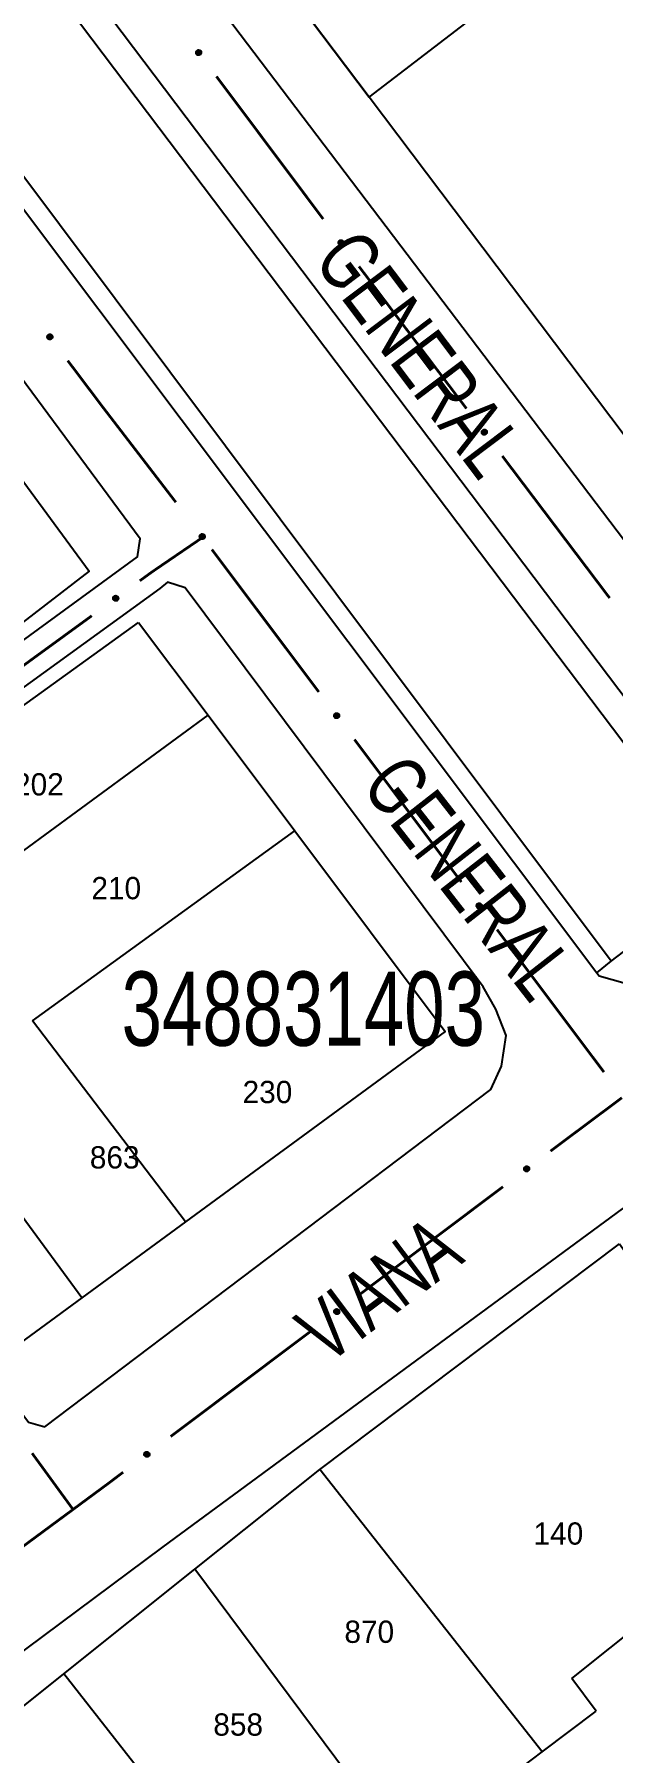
# Model space of a CAD drawing. Extents: x 200123 to 201542, y 4839549 to 4841240.
# Drawn here: x 200606.3 to 200645.3, y 4840077.3 to 4840193 of the extents above; entities that cross this region are included whole.
import ezdxf
from ezdxf.enums import TextEntityAlignment as Align

# ---------------------------------------------------------------- set-up
doc = ezdxf.new("R2010")
doc.units = 0
doc.header["$LTSCALE"] = 1.5
doc.header["$MEASUREMENT"] = 0
for name, color, linetype in [('CD_MALHA_LOTES', 7, 'CONTINUOUS'), ('CD_TXT_QUADRA', 2, 'CONTINUOUS'), ('HD-CURSO-PERENE', 170, 'CONTINUOUS'), ('RU-QUADRA', 210, 'CONTINUOUS'), ('SV-EIXO-RUA-PAV', 20, 'CONTINUOUS'), ('SV-PONTE-BUEIRO', 251, 'CONTINUOUS'), ('SV-RUA-PAVIM', 7, 'CONTINUOUS'), ('SV-TXT-RUA-PAV', 7, 'CONTINUOUS'), ('Th_NmrPort', 1, 'CONTINUOUS')]:
    doc.layers.add(name, color=color, linetype=linetype)
doc.styles.add('ARIAL', font='ARIAL.SHX')

msp = doc.modelspace()

# ---------------------------------------------------------------- linework, layer by layer
at = {"layer": 'CD_MALHA_LOTES', "linetype": 'Continuous', "flags": 128}
for points in [[(200628.88, 4840188.74), (200653.77, 4840207.85)], [(200622.56, 4840197.11), (200628.88, 4840188.74)], [(200649.02, 4840162.06), (200628.88, 4840188.74)], [(200604.8, 4840163.91), (200610.01, 4840156.82)], [(200610.01, 4840156.82), (200592.64, 4840143.45)], [(200595.34, 4840140.39), (200613.33, 4840153.37)], [(200613.33, 4840153.37), (200618.02, 4840147.12)], [(200600.27, 4840134.1), (200618.02, 4840147.12)], [(200618.02, 4840147.12), (200623.86, 4840139.34)], [(200606.2, 4840126.54), (200623.86, 4840139.34)], [(200623.86, 4840139.34), (200633.99, 4840125.83)], [(200616.5, 4840113.01), (200606.2, 4840126.54)], [(200633.99, 4840125.83), (200616.5, 4840113.01)], [(200609.52, 4840107.88), (200599.42, 4840121.62)], [(200616.5, 4840113.01), (200609.52, 4840107.88)], [(200625.56, 4840096.33), (200645.74, 4840111.51)], [(200609.52, 4840107.88), (200603.94, 4840103.79)], [(200617.14, 4840089.62), (200625.56, 4840096.33)], [(200640.53, 4840077.3), (200625.56, 4840096.33)], [(200642.52, 4840082.24), (200658, 4840094.6)], [(200608.3, 4840082.57), (200617.14, 4840089.62)], [(200631.42, 4840070.43), (200617.14, 4840089.62)], [(200601.06, 4840076.78), (200608.3, 4840082.57)], [(200622.86, 4840063.99), (200608.3, 4840082.57)], [(200644.17, 4840080.04), (200642.52, 4840082.24)], [(200640.53, 4840077.3), (200644.17, 4840080.04)], [(200635.97, 4840073.86), (200640.53, 4840077.3)]]:
    msp.add_lwpolyline(points, dxfattribs=at)
at = {"layer": 'HD-CURSO-PERENE', "linetype": 'Continuous'}
for points in [[(200557.13, 4840263.74, 2.2), (200603.28, 4840202.16, 4), (200604.22, 4840200.59, 4), (200652.75, 4840136.35, 3.97)], [(200645.18, 4840130.56, 3.97), (200596.88, 4840195.02, 4), (200596.06, 4840196.5, 4), (200549.71, 4840258.03, 2.2)]]:
    msp.add_polyline3d(points, dxfattribs=at)
at = {"layer": 'RU-QUADRA', "linetype": 'Continuous', "flags": 128}
for points in [[(200636.47, 4840227.72), (200638.43, 4840227.7), (200647.35, 4840216.16), (200653.77, 4840207.85), (200674.42, 4840181.12), (200680.44, 4840173.33), (200683.37, 4840169.53), (200686.8, 4840165.09), (200691.53, 4840158.97), (200691.12, 4840155.32), (200668.16, 4840136.71), (200661.11, 4840146.05), (200654.66, 4840154.6), (200649.02, 4840162.06), (200628.88, 4840188.74), (200622.56, 4840197.11), (200614.78, 4840207.42), (200615.18, 4840209.87)], [(200587.82, 4840187.01), (200594.13, 4840178.42), (200599.43, 4840171.22), (200604.8, 4840163.91), (200610.01, 4840156.82), (200592.64, 4840143.45), (200586.5, 4840139.14), (200585.61, 4840138.57), (200580.95, 4840135.56), (200579.49, 4840135.77), (200578.2, 4840136.92), (200569.61, 4840148.34), (200561.57, 4840159.03), (200559.46, 4840161.78), (200559.49, 4840163.26), (200564.18, 4840167.22), (200570.74, 4840172.71)], [(200613.33, 4840153.37), (200618.02, 4840147.12), (200623.86, 4840139.34), (200633.99, 4840125.83), (200616.5, 4840113.01), (200609.52, 4840107.88), (200603.94, 4840103.79), (200593.51, 4840117.3), (200583.56, 4840130.19), (200584.07, 4840132.26), (200588.59, 4840135.52), (200595.34, 4840140.39)], [(200645.74, 4840111.51), (200647.13, 4840109.57), (200658, 4840094.6), (200665.75, 4840083.93), (200668.66, 4840079.92), (200671.23, 4840076.38), (200648.65, 4840057.61), (200631.37, 4840043.23), (200624.05, 4840037.15), (200614.22, 4840028.97), (200602.66, 4840020.62), (200583.23, 4840006.59), (200566.3, 4839995.19), (200565.39, 4839995.33), (200542.3, 4840031.61), (200585.62, 4840064.79), (200595.75, 4840072.55), (200601.06, 4840076.78), (200608.3, 4840082.57), (200617.14, 4840089.62), (200625.56, 4840096.33)]]:
    msp.add_lwpolyline(points, close=True, dxfattribs=at)
at = {"layer": 'SV-EIXO-RUA-PAV'}
for points in [[(200617.388914, 4840191.926403), (200617.437418, 4840191.92013), (200617.477822, 4840191.90482), (200617.507847, 4840191.882351), (200617.529201, 4840191.855578), (200617.547962, 4840191.825728), (200617.560238, 4840191.791459), (200617.565438, 4840191.750406), (200617.559487, 4840191.701706), (200617.541083, 4840191.661346), (200617.52063, 4840191.630732), (200617.493995, 4840191.606857), (200617.464691, 4840191.589117), (200617.428673, 4840191.577543), (200617.387018, 4840191.57268), (200617.338193, 4840191.579849), (200617.298684, 4840191.59513), (200617.270214, 4840191.617626), (200617.246382, 4840191.644555), (200617.227593, 4840191.675259), (200617.215737, 4840191.708968), (200617.210916, 4840191.750916), (200617.218631, 4840191.799013), (200617.233422, 4840191.838592), (200617.255511, 4840191.867371), (200617.282551, 4840191.890237), (200617.312262, 4840191.909418), (200617.346197, 4840191.923192), (200617.388914, 4840191.926403)], [(200626.982642, 4840179.122364), (200627.031175, 4840179.116318), (200627.071651, 4840179.101198), (200627.10178, 4840179.078871), (200627.12326, 4840179.052198), (200627.142161, 4840179.022436), (200627.154597, 4840178.988225), (200627.159989, 4840178.947197), (200627.154266, 4840178.898469), (200627.136052, 4840178.858023), (200627.115743, 4840178.827314), (200627.08922, 4840178.803315), (200627.059999, 4840178.785438), (200627.024036, 4840178.773695), (200626.982405, 4840178.768636), (200626.933546, 4840178.775577), (200626.893966, 4840178.790672), (200626.865391, 4840178.813034), (200626.841433, 4840178.839851), (200626.8225, 4840178.870467), (200626.810486, 4840178.90412), (200626.805469, 4840178.946045), (200626.812958, 4840178.994178), (200626.827563, 4840179.033826), (200626.849518, 4840179.062707), (200626.876451, 4840179.0857), (200626.906071, 4840179.105021), (200626.939941, 4840179.118954), (200626.982642, 4840179.122364)], [(200607.369715, 4840172.780019), (200607.41824, 4840172.773904), (200607.458694, 4840172.758726), (200607.488791, 4840172.736356), (200607.510232, 4840172.709652), (200607.529091, 4840172.679863), (200607.541478, 4840172.645634), (200607.546812, 4840172.604599), (200607.541019, 4840172.555879), (200607.522747, 4840172.515459), (200607.502394, 4840172.484779), (200607.475836, 4840172.460818), (200607.446591, 4840172.442983), (200607.41061, 4840172.431291), (200607.368972, 4840172.426292), (200607.320123, 4840172.433303), (200607.280565, 4840172.448455), (200607.252022, 4840172.470857), (200607.228102, 4840172.497709), (200607.209213, 4840172.528352), (200607.197248, 4840172.562022), (200607.19229, 4840172.603954), (200607.199848, 4840172.652076), (200607.21451, 4840172.691703), (200607.236506, 4840172.720553), (200607.263471, 4840172.743507), (200607.29312, 4840172.762786), (200607.327009, 4840172.77667), (200607.369715, 4840172.780019)], [(200636.631235, 4840166.358953), (200636.679768, 4840166.352908), (200636.720244, 4840166.337788), (200636.750373, 4840166.31546), (200636.771853, 4840166.288787), (200636.790754, 4840166.259025), (200636.80319, 4840166.224814), (200636.808582, 4840166.183786), (200636.802859, 4840166.135058), (200636.784645, 4840166.094613), (200636.764336, 4840166.063903), (200636.737813, 4840166.039904), (200636.708592, 4840166.022027), (200636.672629, 4840166.010284), (200636.630998, 4840166.005226), (200636.582139, 4840166.012166), (200636.542559, 4840166.027262), (200636.513984, 4840166.049623), (200636.490026, 4840166.07644), (200636.471094, 4840166.107057), (200636.459079, 4840166.140709), (200636.454062, 4840166.182634), (200636.461551, 4840166.230767), (200636.476156, 4840166.270415), (200636.498111, 4840166.299297), (200636.525044, 4840166.322289), (200636.554664, 4840166.34161), (200636.588534, 4840166.355543), (200636.631235, 4840166.358953)], [(200617.631833, 4840159.330993), (200617.680344, 4840159.324769), (200617.720764, 4840159.3095), (200617.750811, 4840159.287062), (200617.772192, 4840159.260311), (200617.790984, 4840159.230479), (200617.803294, 4840159.196223), (200617.808535, 4840159.155175), (200617.802634, 4840159.106469), (200617.784271, 4840159.06609), (200617.763849, 4840159.035456), (200617.737238, 4840159.011554), (200617.707952, 4840158.993785), (200617.671945, 4840158.982174), (200617.630296, 4840158.977269), (200617.581463, 4840158.984389), (200617.541939, 4840158.99963), (200617.513446, 4840159.022096), (200617.489587, 4840159.049001), (200617.470767, 4840159.079686), (200617.458877, 4840159.113383), (200617.454013, 4840159.155326), (200617.461679, 4840159.203431), (200617.47643, 4840159.243025), (200617.498491, 4840159.271826), (200617.525508, 4840159.294719), (200617.555199, 4840159.313931), (200617.58912, 4840159.32774), (200617.631833, 4840159.330993)], [(200611.62647, 4840155.000297), (200611.633383, 4840155.048714), (200611.649226, 4840155.088913), (200611.672089, 4840155.118638), (200611.699142, 4840155.139636), (200611.729238, 4840155.158002), (200611.763666, 4840155.169823), (200611.804784, 4840155.17448), (200611.853402, 4840155.167886), (200611.893514, 4840155.14895), (200611.923855, 4840155.128094), (200611.947376, 4840155.101146), (200611.964727, 4840155.07161), (200611.975824, 4840155.035442), (200611.980136, 4840154.993727), (200611.972322, 4840154.945001), (200611.956521, 4840154.905697), (200611.933651, 4840154.877527), (200611.906409, 4840154.854053), (200611.875459, 4840154.835672), (200611.841597, 4840154.824262), (200611.799588, 4840154.819996), (200611.751597, 4840154.828346), (200611.712217, 4840154.843658), (200611.683733, 4840154.866126), (200611.661227, 4840154.893466), (200611.642439, 4840154.923428), (200611.629115, 4840154.957542), (200611.62647, 4840155.000297)], [(200626.683178, 4840147.265729), (200626.731689, 4840147.259505), (200626.772109, 4840147.244236), (200626.802156, 4840147.221798), (200626.823537, 4840147.195046), (200626.842329, 4840147.165215), (200626.85464, 4840147.130958), (200626.859881, 4840147.089911), (200626.853979, 4840147.041204), (200626.835616, 4840147.000826), (200626.815194, 4840146.970191), (200626.788583, 4840146.94629), (200626.759297, 4840146.92852), (200626.723291, 4840146.91691), (200626.681641, 4840146.912004), (200626.632808, 4840146.919124), (200626.593285, 4840146.934365), (200626.564792, 4840146.956832), (200626.540932, 4840146.983737), (200626.522112, 4840147.014422), (200626.510222, 4840147.048119), (200626.505359, 4840147.090062), (200626.513025, 4840147.138167), (200626.527776, 4840147.177761), (200626.549836, 4840147.206562), (200626.576853, 4840147.229455), (200626.606545, 4840147.248667), (200626.640465, 4840147.262475), (200626.683178, 4840147.265729)], [(200636.284806, 4840134.466949), (200636.333316, 4840134.460725), (200636.373736, 4840134.445457), (200636.403783, 4840134.423018), (200636.425165, 4840134.396267), (200636.443956, 4840134.366435), (200636.456267, 4840134.332179), (200636.461508, 4840134.291132), (200636.455606, 4840134.242425), (200636.437243, 4840134.202047), (200636.416821, 4840134.171412), (200636.39021, 4840134.147511), (200636.360925, 4840134.129741), (200636.324918, 4840134.11813), (200636.283269, 4840134.113225), (200636.234436, 4840134.120345), (200636.194912, 4840134.135586), (200636.166419, 4840134.158052), (200636.14256, 4840134.184957), (200636.12374, 4840134.215643), (200636.111849, 4840134.249339), (200636.106986, 4840134.291283), (200636.114652, 4840134.339388), (200636.129403, 4840134.378981), (200636.151463, 4840134.407782), (200636.17848, 4840134.430676), (200636.208172, 4840134.449888), (200636.242092, 4840134.463696), (200636.284806, 4840134.466949)], [(200639.304293, 4840116.56924), (200639.310472, 4840116.617757), (200639.325704, 4840116.658191), (200639.348115, 4840116.688258), (200639.374846, 4840116.709664), (200639.404661, 4840116.728483), (200639.438906, 4840116.740825), (200639.479948, 4840116.746103), (200639.528661, 4840116.740246), (200639.569056, 4840116.72192), (200639.599709, 4840116.701526), (200639.623635, 4840116.674937), (200639.641431, 4840116.645668), (200639.653075, 4840116.609672), (200639.658018, 4840116.568027), (200639.650943, 4840116.519188), (200639.635738, 4840116.47965), (200639.613298, 4840116.451136), (200639.586415, 4840116.427252), (200639.555746, 4840116.408404), (200639.522061, 4840116.396483), (200639.480122, 4840116.391581), (200639.43201, 4840116.399203), (200639.392403, 4840116.413918), (200639.363582, 4840116.435952), (200639.340663, 4840116.462948), (200639.321425, 4840116.492622), (200639.307585, 4840116.52653), (200639.304293, 4840116.56924)], [(200626.514304, 4840106.955907), (200626.520483, 4840107.004424), (200626.535715, 4840107.044857), (200626.558126, 4840107.074925), (200626.584857, 4840107.096331), (200626.614672, 4840107.11515), (200626.648917, 4840107.127491), (200626.689959, 4840107.13277), (200626.738671, 4840107.126913), (200626.779067, 4840107.108587), (200626.80972, 4840107.088193), (200626.833646, 4840107.061604), (200626.851442, 4840107.032334), (200626.863086, 4840106.996339), (200626.868029, 4840106.954694), (200626.860954, 4840106.905854), (200626.845749, 4840106.866316), (200626.823309, 4840106.837803), (200626.796426, 4840106.813919), (200626.765757, 4840106.795071), (200626.732072, 4840106.78315), (200626.690133, 4840106.778248), (200626.642021, 4840106.78587), (200626.602413, 4840106.800585), (200626.573592, 4840106.822619), (200626.550674, 4840106.849615), (200626.531435, 4840106.879289), (200626.517596, 4840106.913196), (200626.514304, 4840106.955907)], [(200613.724314, 4840097.342574), (200613.730494, 4840097.39109), (200613.745726, 4840097.431524), (200613.768136, 4840097.461592), (200613.794868, 4840097.482997), (200613.824682, 4840097.501816), (200613.858928, 4840097.514158), (200613.89997, 4840097.519437), (200613.948682, 4840097.51358), (200613.989077, 4840097.495254), (200614.019731, 4840097.47486), (200614.043656, 4840097.448271), (200614.061453, 4840097.419001), (200614.073096, 4840097.383005), (200614.07804, 4840097.34136), (200614.070965, 4840097.292521), (200614.05576, 4840097.252983), (200614.03332, 4840097.22447), (200614.006436, 4840097.200586), (200613.975768, 4840097.181738), (200613.942082, 4840097.169817), (200613.900144, 4840097.164915), (200613.852032, 4840097.172537), (200613.812424, 4840097.187252), (200613.783603, 4840097.209285), (200613.760685, 4840097.236282), (200613.741446, 4840097.265956), (200613.727607, 4840097.299863), (200613.724314, 4840097.342574)]]:
    msp.add_lwpolyline(points, close=True, dxfattribs=at)
for points in [[(200617.210916, 4840191.750916), (200617.387018, 4840191.57268)], [(200617.215737, 4840191.708968), (200617.338193, 4840191.579849)], [(200617.218299, 4840191.772808), (200617.405612, 4840191.577242)], [(200617.218532, 4840191.726959), (200617.357585, 4840191.582197)], [(200617.218631, 4840191.799013), (200617.428673, 4840191.577543)], [(200617.224775, 4840191.68902), (200617.314202, 4840191.592333)], [(200617.226525, 4840191.816465), (200617.443008, 4840191.586488)], [(200617.227593, 4840191.675259), (200617.298684, 4840191.59513)], [(200617.233422, 4840191.838592), (200617.464691, 4840191.589117)], [(200617.245931, 4840191.849742), (200617.477133, 4840191.600103)], [(200617.255511, 4840191.867371), (200617.493995, 4840191.606857)], [(200617.270243, 4840191.876465), (200617.504167, 4840191.618636)], [(200617.282551, 4840191.890237), (200617.52063, 4840191.630732)], [(200617.300554, 4840191.897452), (200617.529303, 4840191.65109)], [(200617.312262, 4840191.909418), (200617.541083, 4840191.661346)], [(200617.331951, 4840191.912434), (200617.547891, 4840191.685459)], [(200617.346197, 4840191.923192), (200617.559487, 4840191.701706)], [(200617.366619, 4840191.923047), (200617.558844, 4840191.72775)], [(200617.388914, 4840191.926403), (200617.565438, 4840191.750406)], [(200617.415195, 4840191.921912), (200617.558069, 4840191.7766)], [(200617.437418, 4840191.92013), (200617.560238, 4840191.791459)], [(200617.460488, 4840191.911502), (200617.548005, 4840191.815089)], [(200617.477822, 4840191.90482), (200617.547962, 4840191.825728)], [(200626.805469, 4840178.946045), (200626.982405, 4840178.768636)], [(200626.810486, 4840178.90412), (200626.933546, 4840178.775577)], [(200626.812749, 4840178.967971), (200627.000976, 4840178.773286)], [(200626.812958, 4840178.994178), (200627.024036, 4840178.773695)], [(200626.813197, 4840178.922124), (200626.952927, 4840178.778015)], [(200626.819618, 4840178.884215), (200626.909497, 4840178.787948)], [(200626.82077, 4840179.011666), (200627.038329, 4840178.782706)], [(200626.8225, 4840178.870467), (200626.893966, 4840178.790672)], [(200626.827563, 4840179.033826), (200627.059999, 4840178.785438)], [(200626.84002, 4840179.045034), (200627.07239, 4840178.796481)], [(200626.849518, 4840179.062707), (200627.08922, 4840178.803315)], [(200626.864207, 4840179.071871), (200627.099336, 4840178.815141)], [(200626.876451, 4840179.0857), (200627.115743, 4840178.827314)], [(200626.894419, 4840179.093), (200627.12432, 4840178.847712)], [(200626.906071, 4840179.105021), (200627.136052, 4840178.858023)], [(200626.925746, 4840179.108129), (200627.142747, 4840178.882168)], [(200626.939941, 4840179.118954), (200627.154266, 4840178.898469)], [(200626.960364, 4840179.118904), (200627.153502, 4840178.92451)], [(200626.982642, 4840179.122364), (200627.159989, 4840178.947197)], [(200627.008945, 4840179.117997), (200627.152497, 4840178.973356)], [(200627.031175, 4840179.116318), (200627.154597, 4840178.988225)], [(200627.054286, 4840179.107799), (200627.142254, 4840179.011797)], [(200627.071651, 4840179.101198), (200627.142161, 4840179.022436)], [(200607.19229, 4840172.603954), (200607.368972, 4840172.426292)], [(200607.197248, 4840172.562022), (200607.320123, 4840172.433303)], [(200607.199602, 4840172.625869), (200607.38755, 4840172.430915)], [(200607.199848, 4840172.652076), (200607.41061, 4840172.431291)], [(200607.199983, 4840172.580022), (200607.339507, 4840172.435713)], [(200607.20635, 4840172.542103), (200607.296092, 4840172.445708)], [(200607.207685, 4840172.669553), (200607.424916, 4840172.440282)], [(200607.209213, 4840172.528352), (200607.280565, 4840172.448455)], [(200607.21451, 4840172.691703), (200607.446591, 4840172.442983)], [(200607.226983, 4840172.702894), (200607.458997, 4840172.454008)], [(200607.236506, 4840172.720553), (200607.475836, 4840172.460818)], [(200607.251208, 4840172.729696), (200607.48597, 4840172.47263)], [(200607.263471, 4840172.743507), (200607.502394, 4840172.484779)], [(200607.28145, 4840172.750781), (200607.511, 4840172.505165)], [(200607.29312, 4840172.762786), (200607.522747, 4840172.515459)], [(200607.312798, 4840172.765865), (200607.529476, 4840172.539595)], [(200607.327009, 4840172.77667), (200607.541019, 4840172.555879)], [(200607.347432, 4840172.776591), (200607.540292, 4840172.581921)], [(200607.369715, 4840172.780019), (200607.546812, 4840172.604599)], [(200607.396011, 4840172.775614), (200607.539357, 4840172.630769)], [(200607.41824, 4840172.773904), (200607.541478, 4840172.645634)], [(200607.441338, 4840172.765351), (200607.529169, 4840172.669224)], [(200607.458694, 4840172.758726), (200607.529091, 4840172.679863)], [(200636.454062, 4840166.182634), (200636.630998, 4840166.005226)], [(200636.459079, 4840166.140709), (200636.582139, 4840166.012166)], [(200636.461342, 4840166.20456), (200636.649569, 4840166.009875)], [(200636.461551, 4840166.230767), (200636.672629, 4840166.010284)], [(200636.46179, 4840166.158714), (200636.60152, 4840166.014605)], [(200636.468211, 4840166.120804), (200636.55809, 4840166.024537)], [(200636.469363, 4840166.248256), (200636.686922, 4840166.019296)], [(200636.471094, 4840166.107057), (200636.542559, 4840166.027262)], [(200636.476156, 4840166.270415), (200636.708592, 4840166.022027)], [(200636.488613, 4840166.281624), (200636.720983, 4840166.033071)], [(200636.498111, 4840166.299297), (200636.737813, 4840166.039904)], [(200636.5128, 4840166.30846), (200636.747929, 4840166.051731)], [(200636.525044, 4840166.322289), (200636.764336, 4840166.063903)], [(200636.543012, 4840166.329589), (200636.772913, 4840166.084301)], [(200636.554664, 4840166.34161), (200636.784645, 4840166.094613)], [(200636.574339, 4840166.344718), (200636.79134, 4840166.118758)], [(200636.588534, 4840166.355543), (200636.802859, 4840166.135058)], [(200636.608957, 4840166.355493), (200636.802095, 4840166.161099)], [(200636.631235, 4840166.358953), (200636.808582, 4840166.183786)], [(200636.657538, 4840166.354586), (200636.80109, 4840166.209946)], [(200636.679768, 4840166.352908), (200636.80319, 4840166.224814)], [(200636.702879, 4840166.344388), (200636.790847, 4840166.248386)], [(200636.720244, 4840166.337788), (200636.790754, 4840166.259025)], [(200617.454013, 4840159.155326), (200617.630296, 4840158.977269)], [(200617.458877, 4840159.113383), (200617.581463, 4840158.984389)], [(200617.461374, 4840159.177225), (200617.648885, 4840158.98185)], [(200617.461653, 4840159.131377), (200617.600853, 4840158.986756)], [(200617.461679, 4840159.203431), (200617.671945, 4840158.982174)], [(200617.469556, 4840159.220891), (200617.686271, 4840158.991133)], [(200617.47643, 4840159.243025), (200617.707952, 4840158.993785)], [(200617.488928, 4840159.254188), (200617.720383, 4840159.004783)], [(200617.498491, 4840159.271826), (200617.737238, 4840159.011554)], [(200617.513213, 4840159.280936), (200617.747398, 4840159.023344)], [(200617.525508, 4840159.294719), (200617.763849, 4840159.035456)], [(200617.543503, 4840159.301953), (200617.772501, 4840159.055822)], [(200617.555199, 4840159.313931), (200617.784271, 4840159.06609)], [(200617.574885, 4840159.316967), (200617.791054, 4840159.090211)], [(200617.58912, 4840159.32774), (200617.802634, 4840159.106469)], [(200617.609542, 4840159.327615), (200617.801965, 4840159.132512)], [(200617.631833, 4840159.330993), (200617.808535, 4840159.155175)], [(200617.658119, 4840159.326529), (200617.80114, 4840159.181362)], [(200617.680344, 4840159.324769), (200617.803294, 4840159.196223)], [(200617.703423, 4840159.316164), (200617.791038, 4840159.21984)], [(200617.720764, 4840159.3095), (200617.790984, 4840159.230479)], [(200617.467935, 4840159.093445), (200617.55746, 4840158.996848)], [(200617.470767, 4840159.079686), (200617.541939, 4840158.99963)], [(200611.62647, 4840155.000297), (200611.804784, 4840155.17448)], [(200611.629115, 4840154.957542), (200611.853402, 4840155.167886)], [(200611.629531, 4840154.977961), (200611.827351, 4840155.167587)], [(200611.631307, 4840155.026517), (200611.778494, 4840155.167458)], [(200611.633383, 4840155.048714), (200611.763666, 4840155.169823)], [(200611.639684, 4840154.943155), (200611.869493, 4840155.156076)], [(200611.642315, 4840155.071669), (200611.739876, 4840155.157904)], [(200611.642439, 4840154.923428), (200611.893514, 4840155.14895)], [(200611.649226, 4840155.088913), (200611.729238, 4840155.158002)], [(200611.65425, 4840154.911562), (200611.903614, 4840155.137035)], [(200611.661227, 4840154.893466), (200611.923855, 4840155.128094)], [(200611.674834, 4840154.880977), (200611.935732, 4840155.111473)], [(200611.683733, 4840154.866126), (200611.947376, 4840155.101146)], [(200611.701234, 4840154.856314), (200611.953907, 4840155.084196)], [(200611.712217, 4840154.843658), (200611.964727, 4840155.07161)], [(200611.734251, 4840154.83647), (200611.96707, 4840155.049894)], [(200611.751597, 4840154.828346), (200611.975824, 4840155.035442)], [(200611.777796, 4840154.827668), (200611.97582, 4840155.012379)], [(200611.799588, 4840154.819996), (200611.980136, 4840154.993727)], [(200611.823644, 4840154.827294), (200611.970231, 4840154.964422)], [(200611.841597, 4840154.824262), (200611.972322, 4840154.945001)], [(200611.861662, 4840154.833035), (200611.959523, 4840154.921177)], [(200611.875459, 4840154.835672), (200611.956521, 4840154.905697)], [(200626.505359, 4840147.090062), (200626.681641, 4840146.912004)], [(200626.510222, 4840147.048119), (200626.632808, 4840146.919124)], [(200626.51272, 4840147.111961), (200626.70023, 4840146.916585)], [(200626.512998, 4840147.066113), (200626.652198, 4840146.921491)], [(200626.513025, 4840147.138167), (200626.723291, 4840146.91691)], [(200626.51928, 4840147.02818), (200626.608805, 4840146.931583)], [(200626.520901, 4840147.155627), (200626.737617, 4840146.925869)], [(200626.522112, 4840147.014422), (200626.593285, 4840146.934365)], [(200626.527776, 4840147.177761), (200626.759297, 4840146.92852)], [(200626.540273, 4840147.188924), (200626.771728, 4840146.939518)], [(200626.549836, 4840147.206562), (200626.788583, 4840146.94629)], [(200626.564558, 4840147.215671), (200626.798743, 4840146.958079)], [(200626.576853, 4840147.229455), (200626.815194, 4840146.970191)], [(200626.594848, 4840147.236689), (200626.823846, 4840146.990558)], [(200626.606545, 4840147.248667), (200626.835616, 4840147.000826)], [(200626.62623, 4840147.251703), (200626.842399, 4840147.024946)], [(200626.640465, 4840147.262475), (200626.853979, 4840147.041204)], [(200626.660888, 4840147.26235), (200626.85331, 4840147.067248)], [(200626.683178, 4840147.265729), (200626.859881, 4840147.089911)], [(200626.709465, 4840147.261265), (200626.852485, 4840147.116098)], [(200626.731689, 4840147.259505), (200626.85464, 4840147.130958)], [(200626.754768, 4840147.2509), (200626.842383, 4840147.154576)], [(200626.772109, 4840147.244236), (200626.842329, 4840147.165215)], [(200636.106986, 4840134.291283), (200636.283269, 4840134.113225)], [(200636.111849, 4840134.249339), (200636.234436, 4840134.120345)], [(200636.114347, 4840134.313182), (200636.301857, 4840134.117806)], [(200636.114626, 4840134.267334), (200636.253825, 4840134.122712)], [(200636.114652, 4840134.339388), (200636.324918, 4840134.11813)], [(200636.120907, 4840134.229401), (200636.210432, 4840134.132804)], [(200636.122529, 4840134.356847), (200636.339244, 4840134.127089)], [(200636.12374, 4840134.215643), (200636.194912, 4840134.135586)], [(200636.129403, 4840134.378981), (200636.360925, 4840134.129741)], [(200636.1419, 4840134.390144), (200636.373355, 4840134.140739)], [(200636.151463, 4840134.407782), (200636.39021, 4840134.147511)], [(200636.166186, 4840134.416892), (200636.40037, 4840134.1593)], [(200636.17848, 4840134.430676), (200636.416821, 4840134.171412)], [(200636.196475, 4840134.437909), (200636.425473, 4840134.191779)], [(200636.208172, 4840134.449888), (200636.437243, 4840134.202047)], [(200636.227857, 4840134.452923), (200636.444027, 4840134.226167)], [(200636.242092, 4840134.463696), (200636.455606, 4840134.242425)], [(200636.262515, 4840134.463571), (200636.454937, 4840134.268469)], [(200636.284806, 4840134.466949), (200636.461508, 4840134.291132)], [(200636.311092, 4840134.462485), (200636.454112, 4840134.317318)], [(200636.333316, 4840134.460725), (200636.456267, 4840134.332179)], [(200636.356396, 4840134.452121), (200636.44401, 4840134.355797)], [(200636.373736, 4840134.445457), (200636.443956, 4840134.366435)], [(200639.304293, 4840116.56924), (200639.479948, 4840116.746103)], [(200639.307585, 4840116.52653), (200639.528661, 4840116.740246)], [(200639.307691, 4840116.546953), (200639.502618, 4840116.739554)], [(200639.308732, 4840116.595531), (200639.453769, 4840116.738684)], [(200639.310472, 4840116.617757), (200639.438906, 4840116.740825)], [(200639.318371, 4840116.512305), (200639.544929, 4840116.728681)], [(200639.319056, 4840116.640844), (200639.4153, 4840116.728546)], [(200639.321425, 4840116.492622), (200639.569056, 4840116.72192)], [(200639.325704, 4840116.658191), (200639.404661, 4840116.728483)], [(200639.333413, 4840116.480937), (200639.579334, 4840116.71016)], [(200639.340663, 4840116.462948), (200639.599709, 4840116.701526)], [(200639.354459, 4840116.450666), (200639.611836, 4840116.685086)], [(200639.363582, 4840116.435952), (200639.623635, 4840116.674937)], [(200639.381228, 4840116.426405), (200639.630422, 4840116.658088)], [(200639.392403, 4840116.413918), (200639.641431, 4840116.645668)], [(200639.414543, 4840116.407064), (200639.644103, 4840116.623989)], [(200639.43201, 4840116.399203), (200639.653075, 4840116.609672)], [(200639.458216, 4840116.398922), (200639.65342, 4840116.586611)], [(200639.480122, 4840116.391581), (200639.658018, 4840116.568027)], [(200639.504064, 4840116.399243), (200639.648558, 4840116.538575)], [(200639.522061, 4840116.396483), (200639.650943, 4840116.519188)], [(200639.541991, 4840116.405559), (200639.638506, 4840116.495173)], [(200639.555746, 4840116.408404), (200639.635738, 4840116.47965)], [(200626.514304, 4840106.955907), (200626.689959, 4840107.13277)], [(200626.517596, 4840106.913196), (200626.738671, 4840107.126913)], [(200626.517702, 4840106.933619), (200626.712628, 4840107.12622)], [(200626.518743, 4840106.982198), (200626.663779, 4840107.125351)], [(200626.520483, 4840107.004424), (200626.648917, 4840107.127491)], [(200626.528382, 4840106.898972), (200626.75494, 4840107.115348)], [(200626.529066, 4840107.02751), (200626.62531, 4840107.115213)], [(200626.531435, 4840106.879289), (200626.779067, 4840107.108587)], [(200626.535715, 4840107.044857), (200626.614672, 4840107.11515)], [(200626.543424, 4840106.867603), (200626.789345, 4840107.096827)], [(200626.550674, 4840106.849615), (200626.80972, 4840107.088193)], [(200626.564469, 4840106.837333), (200626.821847, 4840107.071753)], [(200626.573592, 4840106.822619), (200626.833646, 4840107.061604)], [(200626.591239, 4840106.813072), (200626.840433, 4840107.044755)], [(200626.602413, 4840106.800585), (200626.851442, 4840107.032334)], [(200626.624554, 4840106.793731), (200626.854113, 4840107.010656)], [(200626.642021, 4840106.78587), (200626.863086, 4840106.996339)], [(200626.668227, 4840106.785589), (200626.863431, 4840106.973278)], [(200626.690133, 4840106.778248), (200626.868029, 4840106.954694)], [(200626.714075, 4840106.78591), (200626.858569, 4840106.925242)], [(200626.732072, 4840106.78315), (200626.860954, 4840106.905854)], [(200626.752002, 4840106.792226), (200626.848517, 4840106.881839)], [(200626.765757, 4840106.795071), (200626.845749, 4840106.866316)], [(200613.724314, 4840097.342574), (200613.89997, 4840097.519437)], [(200613.727607, 4840097.299863), (200613.948682, 4840097.51358)], [(200613.727713, 4840097.320286), (200613.922639, 4840097.512887)], [(200613.728754, 4840097.368864), (200613.87379, 4840097.512017)], [(200613.730494, 4840097.39109), (200613.858928, 4840097.514158)], [(200613.738393, 4840097.285638), (200613.964951, 4840097.502015)], [(200613.739077, 4840097.414177), (200613.835321, 4840097.50188)], [(200613.741446, 4840097.265956), (200613.989077, 4840097.495254)], [(200613.745726, 4840097.431524), (200613.824682, 4840097.501816)], [(200613.753435, 4840097.25427), (200613.999356, 4840097.483493)], [(200613.760685, 4840097.236282), (200614.019731, 4840097.47486)], [(200613.77448, 4840097.224), (200614.031858, 4840097.45842)], [(200613.783603, 4840097.209285), (200614.043656, 4840097.448271)], [(200613.80125, 4840097.199739), (200614.050443, 4840097.431422)], [(200613.812424, 4840097.187252), (200614.061453, 4840097.419001)], [(200613.834565, 4840097.180397), (200614.064124, 4840097.397323)], [(200613.852032, 4840097.172537), (200614.073096, 4840097.383005)], [(200613.878238, 4840097.172256), (200614.073442, 4840097.359945)], [(200613.900144, 4840097.164915), (200614.07804, 4840097.34136)], [(200613.924085, 4840097.172576), (200614.06858, 4840097.311908)], [(200613.942082, 4840097.169817), (200614.070965, 4840097.292521)], [(200613.962013, 4840097.178893), (200614.058527, 4840097.268506)], [(200613.975768, 4840097.181738), (200614.05576, 4840097.252983)]]:
    msp.add_lwpolyline(points, dxfattribs=at)
at = {"layer": 'SV-EIXO-RUA-PAV', "const_width": 0.18}
for points in [[(200618.585481, 4840190.14435), (200625.776981, 4840180.537981)], [(200628.187548, 4840177.345939), (200635.423993, 4840167.773381)], [(200608.57208, 4840171.001873), (200610.377767, 4840168.606149)], [(200610.377767, 4840168.606149), (200610.91, 4840167.9)], [(200610.91, 4840167.9), (200615.853274, 4840161.463445)], [(200637.836141, 4840164.582528), (200645.072586, 4840155.00997)], [(200614.23, 4840156.76), (200617.536916, 4840159.016031)], [(200617.536916, 4840159.016031), (200617.66, 4840159.1)], [(200618.279921, 4840158.283668), (200625.481142, 4840148.684583)], [(200613.424181, 4840156.173207), (200614.23, 4840156.76)], [(200600.490079, 4840146.754662), (200610.190655, 4840153.818571)], [(200627.881549, 4840145.484888), (200635.082769, 4840135.885804)], [(200637.483176, 4840132.686109), (200644.684396, 4840123.087024)], [(200641.085733, 4840117.766974), (200645.892922, 4840121.35737)], [(200628.294047, 4840108.155906), (200637.886539, 4840115.365906)], [(200615.504058, 4840098.542573), (200625.096549, 4840105.752573)], [(200606.17, 4840097.42), (200608.915193, 4840093.650333)], [(200611.19, 4840095.3), (200612.30656, 4840096.13924)], [(200602.661094, 4840089.000336), (200610.704798, 4840094.941618)], [(200610.704798, 4840094.941618), (200611.19, 4840095.3)]]:
    msp.add_lwpolyline(points, dxfattribs=at)
at = {"layer": 'SV-PONTE-BUEIRO', "linetype": 'Continuous'}
msp.add_polyline3d([(200644.21, 4840129.78, 3.97), (200645.18, 4840130.56, 3.97), (200652.75, 4840136.35, 3.97), (200654.24, 4840137.52, 3.97)], dxfattribs=at)
at = {"layer": 'SV-RUA-PAVIM', "linetype": 'Continuous'}
for points in [[(200554.65, 4840249.04, 3.04), (200644.21, 4840129.78, 3.01), (200644.37, 4840129.56, 3.01), (200646.11, 4840129.07, 3.01), (200654.33, 4840135.2, 2.99), (200654.54, 4840137.17, 2.99), (200654.24, 4840137.52, 2.99), (200558.17, 4840264.59, 3.05), (200556.68, 4840266.57, 3.05), (200555.6, 4840267.06, 3.05), (200547.35, 4840260.48, 3.05), (200547.3, 4840258.8, 3.05), (200548.56, 4840257.12, 3.05)], [(200611.27, 4840204.74, 2.52), (200610.23, 4840206.34, 2.52), (200610.01, 4840207.66, 2.52), (200610.38, 4840209.4, 2.52), (200611.6, 4840210.59, 2.52), (200635.71, 4840230.64, 2.52), (200636.94, 4840231.49, 2.52), (200637.95, 4840231.74, 2.52), (200640.42, 4840229.53, 2.52), (200692.54, 4840161.5, 2.52), (200693.72, 4840159.5, 2.52), (200694.03, 4840157.92, 2.52), (200693.83, 4840156.03, 2.52), (200692.19, 4840153.24, 2.52), (200668.43, 4840134.5, 2.52), (200666, 4840134.11, 2.52), (200664.32, 4840134.82, 2.52)], [(200575.86, 4840139.01, 2.97), (200578.57, 4840135.35, 2.97), (200579.1, 4840134.67, 2.97), (200580.02, 4840134.22, 2.97), (200580.74, 4840134.5, 2.97), (200588.33, 4840139.58, 2.97), (200613.27, 4840157.78, 2.97), (200613.45, 4840159, 2.97), (200590.47, 4840190.09, 2.61), (200588.71, 4840190.97, 2.61), (200588.06, 4840190.76, 2.61), (200586.27, 4840189.64, 2.61), (200557.48, 4840165.24, 2.61), (200557.1, 4840164.1, 2.61), (200557.35, 4840163.15, 2.61), (200557.6, 4840162.37, 2.61)], [(200600.48, 4840106.86, 2.97), (200605.94, 4840099.5, 2.97), (200607.03, 4840099.2, 2.97), (200637.07, 4840121.92, 2.97), (200637.78, 4840123.49, 2.97), (200638.1, 4840125.56, 2.97), (200637.4, 4840127.33, 2.97), (200636.54, 4840128.83, 2.97), (200616.49, 4840155.69, 2.97), (200615.29, 4840156.08, 2.97), (200614.77, 4840155.66, 2.97), (200583.67, 4840133.11, 2.97), (200582.7, 4840132.31, 2.97), (200582.34, 4840131.47, 2.97), (200582.34, 4840130.82, 2.97), (200582.97, 4840129.72, 2.97)], [(200676.44, 4840077.12, 2.94), (200648.75, 4840113.72, 2.94), (200647.18, 4840114.12, 2.98), (200645.92, 4840113.87, 2.98), (200614.97, 4840091.11, 2.97), (200543.24, 4840037.69, 3.76), (200541.26, 4840036.32, 3.76), (200540.15, 4840032.16, 3.76), (200540.76, 4840030.37, 3.75), (200562.88, 4839995.33, 3.75), (200564, 4839993.6, 3.62), (200565.24, 4839992.6, 3.55), (200566.8, 4839992.21, 3.55), (200569.92, 4839994.19, 3.55), (200615.81, 4840026.33, 3.13), (200629.17, 4840036.87, 3.13), (200673.89, 4840073.02, 3.13), (200676.52, 4840075.66, 3.13)]]:
    msp.add_polyline3d(points, close=True, dxfattribs=at)

# ---------------------------------------------------------------- texts
at = {"layer": 'CD_TXT_QUADRA', "style": 'ARIAL', "width": 0.7}
msp.add_text('348831403', height=5, dxfattribs=at).set_placement((200612.2, 4840124.86))
at = {"layer": 'SV-TXT-RUA-PAV', "style": 'ARIAL', "width": 0.7}
for s, rotation, p in [('GENERAL', 307, (200625.05, 4840177.74)), ('GENERAL', 308, (200628.26, 4840142.34)), ('VIANA', 37, (200626.04, 4840103.32))]:
    msp.add_text(s, height=4, rotation=rotation, dxfattribs=at).set_placement(p)
at = {"layer": 'Th_NmrPort', "color": 1}
for s, p in [('202', (200604.956897, 4840142.46676)), ('210', (200610.166897, 4840135.47676)), ('230', (200620.346897, 4840121.74676)), ('863', (200610.059553, 4840117.343983)), ('140', (200639.943604, 4840092.010979)), ('870', (200627.206965, 4840085.39585)), ('858', (200618.376965, 4840079.14585))]:
    msp.add_text(s, height=1.5, dxfattribs=at).set_placement(p, align=Align.MIDDLE_LEFT)

doc.saveas('drawing.dxf')
